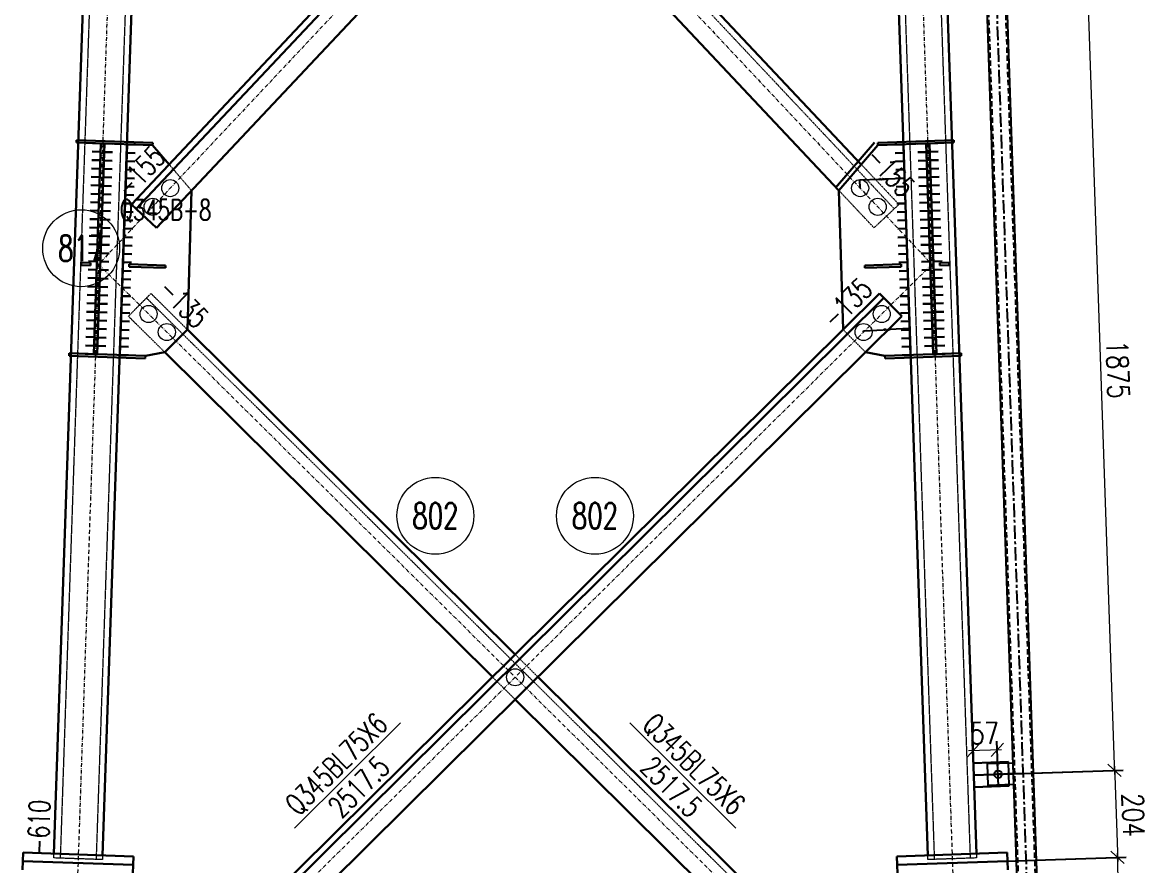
# Model space of a CAD drawing. Extents: x 4047 to 43290, y -150151 to -101862.
# Drawn here: x 14276 to 16923, y -115837 to -113864 of the extents above; entities that cross this region are included whole.
import ezdxf
from ezdxf.enums import TextEntityAlignment as Align

# ---------------------------------------------------------------- set-up
doc = ezdxf.new("R2010")
doc.units = 0
doc.header["$MEASUREMENT"] = 0
for name, pattern in [('CENTER', [50.8, 31.75, -6.35, 6.35, -6.35]), ('Dash', [2.75, 2, -0.75]), ('DashDot', [15.6, 9, -3, 0.6, -3]), ('DASHED', [19.05, 12.7, -6.35])]:
    doc.linetypes.add(name, pattern=pattern)
doc.layers.get('0').update_dxf_attribs({"linetype": 'CONTINUOUS', "lineweight": 25})
doc.layers.get('Defpoints').update_dxf_attribs({"linetype": 'CONTINUOUS'})
doc.styles.add('DimFont', font='simplex.shx', dxfattribs={"width": 0.8, "bigfont": 'gbhzfs.shx'})
doc.styles.get("Standard").update_dxf_attribs({"font": 'simplex.shx', "width": 0.7, "height": 3, "bigfont": 'gbhzfs.shx'})
doc.dimstyles.new('DHDxfDimStyleOpen30', dxfattribs={"dimtxt": 2.5, "dimasz": 2.5, "dimexe": 1.25, "dimexo": 0.625, "dimtad": 2, "dimtxsty": 'DimFont', "dimblk": 'OPEN30', "dimblk1": 'OPEN30', "dimblk2": 'OPEN30', "dimcen": 2.5, "dimadec": 0, "dimazin": 0, "dimtfac": 1, "dimtmove": 0, "dimatfit": 3, "dimldrblk": 'OPEN30', "dimfxl": 0, "dimarcsym": 0})
doc.dimstyles.new('ISO-25$0', dxfattribs={"dimtxt": 2, "dimasz": 1.5, "dimexe": 1.25, "dimexo": 0.625, "dimtad": 1, "dimdsep": 46, "dimtxsty": 'Standard', "dimcen": 2.5, "dimclrd": 150, "dimclre": 2, "dimclrt": 6, "dimadec": 0, "dimazin": 0, "dimtfac": 1, "dimtmove": 0, "dimatfit": 0, "dimfxl": 0, "dimarcsym": 0})

# ---------------------------------------------------------------- blocks, each defined once
blk = doc.blocks.new('M20X45S')
at = {"color": 3, "linetype": 'Continuous', "lineweight": 13}
blk.add_circle((0, 0), 1, dxfattribs=at)
blk = doc.blocks.new('T6355 [365-1875-1875-1875-365]')
at = {"color": 4, "linetype": 'DASHED'}
for p, q in [((0, 0), (0, -6365)), ((41, -6365), (41, 0))]:
    blk.add_line(p, q, dxfattribs=at)
at = {"color": 1, "linetype": 'CENTER'}
for p, q in [((20.5, -6360), (20.5, -5)), ((20.5, -5995), (-38.5, -5995))]:
    blk.add_line(p, q, dxfattribs=at)
at = {"color": 4}
for p, q in [((-3.5, -5970), (-63.5, -5970)), ((-63.5, -5970), (-63.5, -6020)), ((-3.5, -6020), (-63.5, -6020))]:
    blk.add_line(p, q, dxfattribs=at)
blk.add_lwpolyline([(44.5, -6360), (44.5, -5), (-3.5, -5), (-3.5, -6360)], close=True, dxfattribs=at)
blk.add_circle((-38.5, -5995), 8.75, dxfattribs=at)
blk = doc.blocks.new('_OBLIQUE')
at = {"color": 0, "linetype": 'ByBlock', "lineweight": -2}
blk.add_line((-0.5, -0.5), (0.5, 0.5), dxfattribs=at)
blk = doc.blocks.new('*D98')
at = {"color": 0, "linetype": 'Continuous', "lineweight": 0}
blk.add_line((16831.3, -115604.9), (16839, -115828.7), dxfattribs=at)
at = {"color": 0, "linetype": 'Continuous', "lineweight": -2}
for p, q in [((16522.2, -115625.5), (16851.7, -115614.2)), ((16529.2, -115829.4), (16858.7, -115818.1))]:
    blk.add_line(p, q, dxfattribs=at)
at = {"layer": 'Defpoints', "color": 0, "linetype": 'Continuous'}
for p in [(16502.2, -115626.2), (16838.7, -115818.7), (16509.2, -115830)]:
    blk.add_point(p, dxfattribs=at)
at = {"color": 0, "linetype": 'Continuous', "lineweight": 0, "xscale": 30, "yscale": 30, "zscale": 30}
for p, rotation in [((16831.7, -115614.9), 91.96410551816665), ((16838.7, -115818.7), 271.9641055181667)]:
    blk.add_blockref('_OBLIQUE', p, dxfattribs=dict(at, rotation=rotation))
at = {"color": 6, "linetype": 'Continuous', "insert": (16875.3, -115719.6), "char_height": 50, "attachment_point": 5, "rotation": 271.9641, "style": 'DimFont'}
blk.add_mtext('204', dxfattribs=at)
blk = doc.blocks.new('_OPEN30')
at = {"color": 0, "linetype": 'ByBlock', "lineweight": -2}
for p, q in [((-1, 0.268), (0, 0)), ((0, 0), (-1, -0.268)), ((0, 0), (-1, 0))]:
    blk.add_line(p, q, dxfattribs=at)
blk = doc.blocks.new('*D99')
at = {"color": 0, "linetype": 'Continuous', "lineweight": -2}
for p, q in [((16501.5, -115606.2), (16499.5, -115549)), ((16558.5, -115604.2), (16556.5, -115547))]:
    blk.add_line(p, q, dxfattribs=at)
at = {"color": 0, "linetype": 'Continuous', "lineweight": 0}
blk.add_line((16567.2, -115566.7), (16490.2, -115569.3), dxfattribs=at)
at = {"layer": 'Defpoints', "color": 0, "linetype": 'Continuous'}
for p in [(16500.2, -115569), (16502.2, -115626.2), (16559.1, -115624.2)]:
    blk.add_point(p, dxfattribs=at)
at = {"color": 0, "linetype": 'Continuous', "lineweight": 0, "xscale": 30, "yscale": 30, "zscale": 30}
for p, rotation in [((16500.2, -115569), 181.9641055181711), ((16557.2, -115567), 1.964105518171078)]:
    blk.add_blockref('_OBLIQUE', p, dxfattribs=dict(at, rotation=rotation))
at = {"color": 6, "linetype": 'Continuous', "insert": (16527.3, -115528), "char_height": 50, "attachment_point": 5, "rotation": 1.9641, "style": 'DimFont'}
blk.add_mtext('57', dxfattribs=at)
blk = doc.blocks.new('*D100')
at = {"color": 0, "linetype": 'Continuous', "lineweight": -2}
for p, q in [((16573.8, -113747.6), (16787.4, -113740.3)), ((16638.1, -115621.5), (16851.7, -115614.2))]:
    blk.add_line(p, q, dxfattribs=at)
at = {"color": 0, "linetype": 'Continuous', "lineweight": 0}
blk.add_line((16832, -115624.9), (16767.1, -113731), dxfattribs=at)
at = {"layer": 'Defpoints', "color": 0, "linetype": 'Continuous'}
for p in [(16553.8, -113748.3), (16767.4, -113741), (16618.1, -115622.2)]:
    blk.add_point(p, dxfattribs=at)
at = {"color": 0, "linetype": 'Continuous', "lineweight": 0, "xscale": 30, "yscale": 30, "zscale": 30}
for p, rotation in [((16767.4, -113741), 91.96410551816548), ((16831.7, -115614.9), 271.9641055181655)]:
    blk.add_blockref('_OBLIQUE', p, dxfattribs=dict(at, rotation=rotation))
at = {"color": 6, "linetype": 'Continuous', "insert": (16839.5, -114676.5), "char_height": 50, "attachment_point": 5, "rotation": 271.9641, "style": 'DimFont'}
blk.add_mtext('1875', dxfattribs=at)
blk = doc.blocks.new('*D103')
at = {"color": 0, "linetype": 'Continuous', "lineweight": -2}
for p, q in [((16551.6, -115828.6), (16858.7, -115818.1)), ((16570, -116364.3), (16877, -116353.7))]:
    blk.add_line(p, q, dxfattribs=at)
at = {"color": 0, "linetype": 'Continuous', "lineweight": 0}
blk.add_line((16857.4, -116364.4), (16838.3, -115808.7), dxfattribs=at)
at = {"layer": 'Defpoints', "color": 0, "linetype": 'Continuous'}
for p in [(16838.7, -115818.7), (16531.7, -115829.3), (16550, -116365)]:
    blk.add_point(p, dxfattribs=at)
at = {"color": 0, "linetype": 'Continuous', "lineweight": 0, "xscale": 30, "yscale": 30, "zscale": 30}
for p, rotation in [((16838.7, -115818.7), 91.96410551816642), ((16857.1, -116354.4), 271.9641055181664)]:
    blk.add_blockref('_OBLIQUE', p, dxfattribs=dict(at, rotation=rotation))
at = {"color": 6, "linetype": 'Continuous', "insert": (16887.8, -116085.2), "char_height": 50, "attachment_point": 5, "rotation": 271.9641, "style": 'DimFont'}
blk.add_mtext('536', dxfattribs=at)
blk = doc.blocks.new('*D155')
at = {"color": 2, "linetype": 'Continuous', "lineweight": -2}
for p, q in [((16236.3, -114251.9), (16235.7, -114232.6)), ((16340.9, -114248.3), (16340.2, -114229.1))]:
    blk.add_line(p, q, dxfattribs=at)
at = {"color": 150, "linetype": 'Continuous', "lineweight": -2}
for p, q in [((16235.8, -114232.8), (16281.3, -114231.3)), ((16340, -114229.3), (16294.6, -114230.8))]:
    blk.add_line(p, q, dxfattribs=at)
at = {"color": 150, "linetype": 'Continuous'}
for points in [[(16235.8, -114232.8), (16235.8, -114232.9), (16235.7, -114232.8)], [(16340, -114229.2), (16340, -114229.3), (16340.2, -114229.2)]]:
    blk.add_solid(points, dxfattribs=at)
at = {"layer": 'Defpoints', "color": 0, "linetype": 'Continuous'}
for p in [(16340.2, -114229.2), (16236.3, -114252), (16340.9, -114248.4)]:
    blk.add_point(p, dxfattribs=at)
at = {"color": 6, "linetype": 'Continuous', "insert": (16287.9, -114231), "char_height": 3, "attachment_point": 5}
blk.add_mtext('\\A1;104.5991', dxfattribs=at)
blk = doc.blocks.new('*D156')
at = {"color": 2, "linetype": 'Continuous', "lineweight": -2}
for p, q in [((16244.3, -114588.8), (16244.2, -114585.8)), ((16352.3, -114583.4), (16352.2, -114580.4))]:
    blk.add_line(p, q, dxfattribs=at)
at = {"color": 150, "linetype": 'Continuous', "lineweight": -2}
for p, q in [((16244.4, -114586), (16291.3, -114583.6)), ((16352, -114580.6), (16305.1, -114582.9))]:
    blk.add_line(p, q, dxfattribs=at)
at = {"color": 150, "linetype": 'Continuous'}
for points in [[(16244.4, -114585.9), (16244.4, -114586), (16244.2, -114586)], [(16352, -114580.6), (16352, -114580.6), (16352.2, -114580.6)]]:
    blk.add_solid(points, dxfattribs=at)
at = {"layer": 'Defpoints', "color": 0, "linetype": 'Continuous'}
for p in [(16244.3, -114588.9), (16352.2, -114580.6), (16352.3, -114583.5)]:
    blk.add_point(p, dxfattribs=at)
at = {"color": 6, "linetype": 'Continuous', "insert": (16298.2, -114583.3), "char_height": 3, "attachment_point": 5}
blk.add_mtext('\\A1;108.1365', dxfattribs=at)

msp = doc.modelspace()

# ---------------------------------------------------------------- linework, layer by layer
at = {"color": 1, "linetype": 'Dash', "lineweight": 20}
for p, q in [((14594.01286, -109126.14413), (14364.4375, -115820.56366)), ((14677.96351, -109129.0231), (14448.38815, -115823.44263)), ((16180.3035, -109129.0231), (16409.87886, -115823.44263)), ((16264.25415, -109126.14413), (16493.82951, -115820.56366)), ((14640.29485, -112517.81056), (16316.17897, -114300.41385)), ((14520.80217, -114149.50656), (14580.66633, -114151.55952)), ((16337.46485, -114149.50656), (16277.60069, -114151.55952)), ((14619.25517, -114196.43374), (14671.64108, -114257.50682)), ((16239.01185, -114196.43374), (16327.10766, -114290.13943)), ((16268.82131, -114344.93634), (16186.62594, -114257.50682)), ((16327.10766, -114290.13943), (16268.82131, -114344.93634)), ((14526.05359, -114429.93231), (14525.84795, -114435.92879)), ((14525.84795, -114435.92879), (14610.88752, -114438.84509)), ((14611.09316, -114432.84862), (14526.05359, -114429.93231)), ((14610.88752, -114438.84509), (14611.09316, -114432.84862)), ((16332.21343, -114429.93231), (16247.17386, -114432.84862)), ((16247.17386, -114432.84862), (16247.3795, -114438.84509)), ((16247.3795, -114438.84509), (16332.41907, -114435.92879)), ((16332.41907, -114435.92879), (16332.21343, -114429.93231)), ((14523.95729, -114551.78808), (14576.75958, -114498.52535)), ((14566.19912, -114509.1779), (16354.02142, -116281.54506)), ((14576.75958, -114498.52535), (14661.97994, -114583.00902)), ((14609.17765, -114636.27174), (14523.95729, -114551.78808)), ((16196.28707, -114583.00902), (16249.08936, -114636.27174)), ((14563.75411, -114644.71989), (14503.88995, -114642.66693)), ((16294.5129, -114644.71989), (16354.37706, -114642.66693)), ((15429.13351, -115343.53079), (15482.39824, -115396.33507)), ((15429.13351, -115449.13935), (15375.86877, -115396.33507)), ((14349.44632, -115820.04956), (14349.78905, -115810.05544)), ((14463.37934, -115823.95673), (14349.44632, -115820.04956)), ((14463.72207, -115813.9626), (14463.37934, -115823.95673)), ((16394.88768, -115823.95673), (16394.54494, -115813.9626)), ((16508.8207, -115820.04956), (16394.88768, -115823.95673)), ((16508.47797, -115810.05544), (16508.8207, -115820.04956))]:
    msp.add_line(p, q, dxfattribs=at)
at = {"color": 2, "linetype": 'DashDot', "lineweight": 15}
for p, q in [((14635.98819, -109127.58361), (14385.50606, -116431.64477)), ((16222.27883, -109127.58361), (16472.76096, -116431.64477)), ((16335.50606, -112429.29059), (14454.13351, -114430.46768)), ((14522.76096, -112429.29059), (16404.13351, -114430.46768)), ((16404.13351, -114430.46768), (14385.50606, -116431.64477)), ((14454.13351, -114430.46768), (16472.76096, -116431.64477))]:
    msp.add_line(p, q, dxfattribs=at)
at = {"color": 7, "linetype": 'Continuous', "lineweight": 30}
for p, q in [((16217.97217, -112517.81056), (14542.08805, -114300.41385)), ((14459.77101, -114147.41359), (14439.78278, -114146.72812)), ((14467.76631, -114147.68777), (14487.75454, -114148.37324)), ((14520.80217, -114149.50656), (14540.79042, -114150.19203)), ((16337.46485, -114149.50656), (16317.4766, -114150.19203)), ((16390.50071, -114147.68777), (16370.51247, -114148.37324)), ((16398.496, -114147.41359), (16418.48424, -114146.72812)), ((14459.09452, -114167.14), (14439.10629, -114166.45453)), ((14467.08982, -114167.41419), (14487.07805, -114168.09966)), ((14520.12568, -114169.23298), (14540.11393, -114169.91844)), ((16338.14134, -114169.23298), (16318.15309, -114169.91844)), ((16391.1772, -114167.41419), (16371.18896, -114168.09966)), ((16399.17249, -114167.14), (16419.16073, -114166.45453)), ((14457.74155, -114206.59283), (14437.75331, -114205.90736)), ((14458.41804, -114186.86642), (14438.4298, -114186.18095)), ((14466.41333, -114187.1406), (14486.40157, -114187.82607)), ((14519.44919, -114188.95939), (14539.43744, -114189.64486)), ((16338.81783, -114188.95939), (16318.82958, -114189.64486)), ((16391.85369, -114187.1406), (16371.86545, -114187.82607)), ((16399.84898, -114186.86642), (16419.83722, -114186.18095)), ((16400.52547, -114206.59283), (16420.51371, -114205.90736)), ((14457.06506, -114226.31925), (14437.07682, -114225.63378)), ((14465.06035, -114226.59343), (14485.04859, -114227.2789)), ((14465.73684, -114206.86702), (14485.72508, -114207.55249)), ((14518.09621, -114228.41222), (14538.08446, -114229.09769)), ((14518.7727, -114208.68581), (14538.76095, -114209.37127)), ((16339.49431, -114208.68581), (16319.50606, -114209.37127)), ((16340.1708, -114228.41222), (16320.18255, -114229.09769)), ((16392.53017, -114206.86702), (16372.54194, -114207.55249)), ((16393.20666, -114226.59343), (16373.21843, -114227.2789)), ((16401.20196, -114226.31925), (16421.19019, -114225.63378)), ((14456.38857, -114246.04566), (14436.40033, -114245.36019)), ((14464.38386, -114246.31985), (14484.3721, -114247.00532)), ((14517.41972, -114248.13864), (14537.40797, -114248.8241)), ((16340.84729, -114248.13864), (16320.85904, -114248.8241)), ((16393.88315, -114246.31985), (16373.89492, -114247.00532)), ((16401.87845, -114246.04566), (16421.86668, -114245.36019)), ((14455.03559, -114285.49849), (14435.04736, -114284.81302)), ((14455.71208, -114265.77208), (14435.72384, -114265.08661)), ((14463.03089, -114285.77268), (14483.01912, -114286.45815)), ((14463.70738, -114266.04626), (14483.69561, -114266.73173)), ((14516.74324, -114267.86505), (14536.73149, -114268.55052)), ((16341.52378, -114267.86505), (16321.53553, -114268.55052)), ((16394.55964, -114266.04626), (16374.5714, -114266.73173)), ((16395.23613, -114285.77268), (16375.24789, -114286.45815)), ((16402.55494, -114265.77208), (16422.54317, -114265.08661)), ((16403.23142, -114285.49849), (16423.21966, -114284.81302)), ((14454.3591, -114305.22491), (14434.37087, -114304.53944)), ((14462.3544, -114305.49909), (14482.34263, -114306.18456)), ((14515.39026, -114307.31788), (14535.37851, -114308.00335)), ((14516.06675, -114287.59147), (14536.055, -114288.27693)), ((16342.20027, -114287.59147), (16322.21202, -114288.27693)), ((16342.87676, -114307.31788), (16322.88851, -114308.00335)), ((16395.91262, -114305.49909), (16375.92438, -114306.18456)), ((16403.90791, -114305.22491), (16423.89615, -114304.53944)), ((14453.68262, -114324.95132), (14433.69438, -114324.26585)), ((14461.67791, -114325.22551), (14481.66615, -114325.91098)), ((14514.71377, -114327.0443), (14534.70202, -114327.72976)), ((16343.55325, -114327.0443), (16323.565, -114327.72976)), ((16396.58911, -114325.22551), (16376.60087, -114325.91098)), ((16404.5844, -114324.95132), (16424.57264, -114324.26585)), ((14452.32964, -114364.40415), (14432.3414, -114363.71868)), ((14453.00613, -114344.67774), (14433.01789, -114343.99227)), ((14460.32493, -114364.67834), (14480.31317, -114365.36381)), ((14461.00142, -114344.95192), (14480.98966, -114345.63739)), ((14514.03728, -114346.77071), (14534.02553, -114347.45618)), ((16344.22973, -114346.77071), (16324.24149, -114347.45618)), ((16397.2656, -114344.95192), (16377.27736, -114345.63739)), ((16397.94208, -114364.67834), (16377.95385, -114365.36381)), ((16405.26089, -114344.67774), (16425.24913, -114343.99227)), ((16405.93738, -114364.40415), (16425.92561, -114363.71868)), ((14451.65315, -114384.13057), (14431.66491, -114383.4451)), ((14459.64844, -114384.40475), (14479.63668, -114385.09022)), ((14512.6843, -114386.22354), (14532.67255, -114386.90901)), ((14513.36079, -114366.49713), (14533.34904, -114367.18259)), ((16344.90622, -114366.49713), (16324.91797, -114367.18259)), ((16345.58271, -114386.22354), (16325.59446, -114386.90901)), ((16398.61857, -114384.40475), (16378.63034, -114385.09022)), ((16406.61387, -114384.13057), (16426.6021, -114383.4451)), ((14450.97666, -114403.85698), (14430.98842, -114403.17151)), ((14458.97195, -114404.13117), (14478.96019, -114404.81663)), ((14512.00782, -114405.94996), (14531.99607, -114406.63542)), ((16346.2592, -114405.94996), (16326.27095, -114406.63542)), ((16399.29506, -114404.13117), (16379.30683, -114404.81663)), ((16407.29036, -114403.85698), (16427.27859, -114403.17151)), ((14449.62368, -114443.30981), (14429.63545, -114442.62434)), ((14450.30017, -114423.5834), (14430.31194, -114422.89793)), ((14457.61898, -114443.584), (14477.60721, -114444.26946)), ((14458.29547, -114423.85758), (14478.2837, -114424.54305)), ((14511.33133, -114425.67637), (14531.31958, -114426.36184)), ((16346.93569, -114425.67637), (16326.94744, -114426.36184)), ((16399.97155, -114423.85758), (16379.98331, -114424.54305)), ((16400.64804, -114443.584), (16380.6598, -114444.26946)), ((16407.96684, -114423.5834), (16427.95508, -114422.89793)), ((16408.64333, -114443.30981), (16428.63157, -114442.62434)), ((14448.94719, -114463.03623), (14428.95896, -114462.35076)), ((14456.94249, -114463.31041), (14476.93073, -114463.99588)), ((14509.97835, -114465.1292), (14529.9666, -114465.81467)), ((14510.65484, -114445.40278), (14530.64309, -114446.08825)), ((16347.61218, -114445.40278), (16327.62393, -114446.08825)), ((16348.28867, -114465.1292), (16328.30042, -114465.81467)), ((16401.32453, -114463.31041), (16381.33629, -114463.99588)), ((16409.31982, -114463.03623), (16429.30806, -114462.35076)), ((14448.27071, -114482.76264), (14428.28247, -114482.07717)), ((14456.266, -114483.03683), (14476.25424, -114483.72229)), ((14509.30186, -114484.85561), (14529.29011, -114485.54108)), ((16348.96516, -114484.85561), (16328.97691, -114485.54108)), ((16402.00102, -114483.03683), (16382.01278, -114483.72229)), ((16409.99631, -114482.76264), (16429.98455, -114482.07717)), ((14446.91773, -114522.21547), (14426.92949, -114521.53)), ((14447.59422, -114502.48906), (14427.60598, -114501.80359)), ((14454.91302, -114522.48966), (14474.90126, -114523.17512)), ((14455.58951, -114502.76324), (14475.57775, -114503.44871)), ((16292.0679, -114509.1779), (14504.2456, -116281.54506)), ((14508.62537, -114504.58203), (14528.61362, -114505.2675)), ((16349.64164, -114504.58203), (16329.65339, -114505.2675)), ((16402.6775, -114502.76324), (16382.68927, -114503.44871)), ((16403.35399, -114522.48966), (16383.36576, -114523.17512)), ((16410.6728, -114502.48906), (16430.66103, -114501.80359)), ((16411.34929, -114522.21547), (16431.33752, -114521.53)), ((14446.24124, -114541.94188), (14426.253, -114541.25642)), ((14454.23653, -114542.21607), (14474.22477, -114542.90154)), ((14507.27239, -114544.03486), (14527.26064, -114544.72033)), ((14507.94888, -114524.30844), (14527.93713, -114524.99391)), ((16350.31813, -114524.30844), (16330.32988, -114524.99391)), ((16350.99462, -114544.03486), (16331.00637, -114544.72033)), ((16404.03048, -114542.21607), (16384.04225, -114542.90154)), ((16412.02578, -114541.94188), (16432.01401, -114541.25642)), ((14445.56475, -114561.6683), (14425.57652, -114560.98283)), ((14453.56005, -114561.94249), (14473.54828, -114562.62795)), ((14506.59591, -114563.76127), (14526.58416, -114564.44674)), ((16351.67111, -114563.76127), (16331.68286, -114564.44674)), ((16404.70697, -114561.94249), (16384.71873, -114562.62795)), ((16412.70226, -114561.6683), (16432.6905, -114560.98283)), ((14444.21177, -114601.12113), (14424.22354, -114600.43566)), ((14444.88826, -114581.39471), (14424.90003, -114580.70925)), ((14452.20707, -114601.39532), (14472.1953, -114602.08078)), ((14452.88356, -114581.6689), (14472.87179, -114582.35437)), ((14505.24293, -114603.2141), (14525.23118, -114603.89957)), ((14505.91942, -114583.48769), (14525.90767, -114584.17316)), ((16352.3476, -114583.48769), (16332.35935, -114584.17316)), ((16353.02409, -114603.2141), (16333.03584, -114603.89957)), ((16405.38346, -114581.6689), (16385.39522, -114582.35437)), ((16406.05995, -114601.39532), (16386.07171, -114602.08078)), ((16413.37875, -114581.39471), (16433.36699, -114580.70925)), ((16414.05524, -114601.12113), (16434.04348, -114600.43566)), ((14443.53529, -114620.84754), (14423.54705, -114620.16208)), ((14451.53058, -114621.12173), (14471.51882, -114621.8072)), ((14504.56644, -114622.94052), (14524.55469, -114623.62599)), ((16353.70058, -114622.94052), (16333.71233, -114623.62599)), ((16406.73644, -114621.12173), (16386.7482, -114621.8072)), ((16414.73173, -114620.84754), (16434.71997, -114620.16208)), ((14442.8588, -114640.57396), (14422.87056, -114639.88849)), ((14450.85409, -114640.84815), (14470.84233, -114641.53361)), ((14503.88995, -114642.66693), (14523.8782, -114643.3524)), ((16354.37706, -114642.66693), (16334.38881, -114643.3524)), ((16407.41292, -114640.84815), (16387.42469, -114641.53361)), ((16415.40822, -114640.57396), (16435.39646, -114639.88849))]:
    msp.add_line(p, q, dxfattribs=at)
at = {"color": 7, "linetype": 'Continuous', "lineweight": 13}
for p, q in [((15161.10332, -115503.63539), (14912.54392, -115750.04608)), ((15697.1637, -115503.63539), (15945.7231, -115750.04608))]:
    msp.add_line(p, q, dxfattribs=at)
at = {"color": 3, "linetype": 'Continuous'}
for p, q in [((16560.09783, -115652.1935), (16558.17852, -115596.2264)), ((16585.08314, -115651.33667), (16583.16383, -115595.36957))]:
    msp.add_line(p, q, dxfattribs=at)
at = {"color": 7, "linetype": 'Continuous', "lineweight": 30}
for points in [[(14349.78905, -115810.05544), (14579.02167, -109125.63003)], [(16279.24534, -109125.63003), (16508.47797, -115810.05544)], [(14692.9547, -109129.5372), (14463.72207, -115813.9626)], [(16394.54494, -115813.9626), (16165.31232, -109129.5372)], [(16207.04348, -112507.53614), (14531.15936, -114290.13943)], [(14589.4457, -114344.93634), (16265.32982, -112562.33305)], [(15484.03487, -113393.38034), (16239.01185, -114196.43374)], [(16186.62594, -114257.50682), (15429.13351, -113451.77778)], [(14402.35351, -114145.44454), (14402.55915, -114139.44806)], [(14580.66633, -114151.55952), (14402.35351, -114145.44454)], [(14402.55915, -114139.44806), (14580.87197, -114145.56304)], [(14442.8588, -114640.57396), (14459.77101, -114147.41359)], [(14467.76631, -114147.68777), (14450.85409, -114640.84815)], [(14459.77101, -114147.41359), (14467.76631, -114147.68777)], [(14503.88995, -114642.66693), (14520.80217, -114149.50656)], [(14580.87197, -114145.56304), (14580.66633, -114151.55952)], [(14580.66633, -114151.55952), (14580.76692, -114151.56296)], [(14580.76692, -114151.56296), (14619.25517, -114196.43374)], [(16269.90984, -114145.05236), (16179.03568, -114250.99622)], [(16277.5001, -114151.56296), (16186.62594, -114257.50682)], [(16277.39505, -114145.56304), (16455.70787, -114139.44806)], [(16277.60069, -114151.55952), (16277.39505, -114145.56304)], [(16277.60069, -114151.55952), (16277.5001, -114151.56296)], [(16455.91351, -114145.44454), (16277.60069, -114151.55952)], [(16354.37706, -114642.66693), (16337.46485, -114149.50656)], [(16390.50071, -114147.68777), (16398.496, -114147.41359)], [(16407.41292, -114640.84815), (16390.50071, -114147.68777)], [(16398.496, -114147.41359), (16415.40822, -114640.57396)], [(16455.70787, -114139.44806), (16455.91351, -114145.44454)], [(14671.64108, -114257.50682), (14661.97994, -114583.00902)], [(16186.62594, -114257.50682), (16196.28707, -114583.00902)], [(14531.15936, -114290.13943), (14589.4457, -114344.93634)], [(14413.90758, -114426.08643), (14413.70194, -114432.0829)], [(14413.70194, -114432.0829), (14435.28397, -114432.82303)], [(14435.48961, -114426.82655), (14413.90758, -114426.08643)], [(14435.28397, -114432.82303), (14435.48961, -114426.82655)], [(14525.84795, -114435.92879), (14526.05359, -114429.93231)], [(14610.88752, -114438.84509), (14525.84795, -114435.92879)], [(14526.05359, -114429.93231), (14611.09316, -114432.84862)], [(14611.09316, -114432.84862), (14610.88752, -114438.84509)], [(16332.21343, -114429.93231), (16247.17386, -114432.84862)], [(16247.17386, -114432.84862), (16247.3795, -114438.84509)], [(16247.3795, -114438.84509), (16332.41907, -114435.92879)], [(16332.41907, -114435.92879), (16332.21343, -114429.93231)], [(16444.35944, -114426.08643), (16422.7774, -114426.82655)], [(16422.7774, -114426.82655), (16422.98304, -114432.82303)], [(16422.98304, -114432.82303), (16444.56508, -114432.0829)], [(16444.56508, -114432.0829), (16444.35944, -114426.08643)], [(16281.50744, -114498.52535), (14493.68514, -116270.89252)], [(16334.30973, -114551.78808), (16281.50744, -114498.52535)], [(14546.48743, -116324.15524), (16334.30973, -114551.78808)], [(14661.97994, -114583.00902), (14609.17765, -114636.27174)], [(14661.97994, -114583.00902), (15429.13351, -115343.53079)], [(14385.23565, -114644.60138), (14385.44129, -114638.60491)], [(14563.54847, -114650.71636), (14385.23565, -114644.60138)], [(14385.44129, -114638.60491), (14563.75411, -114644.71989)], [(14450.85409, -114640.84815), (14442.8588, -114640.57396)], [(14563.75411, -114644.71989), (14563.54847, -114650.71636)], [(14563.8547, -114644.72334), (14563.75411, -114644.71989)], [(14609.17765, -114636.27174), (14563.8547, -114644.72334)], [(15375.86877, -115396.33507), (14609.17765, -114636.27174)], [(16249.08936, -114636.27174), (16294.41231, -114644.72334)], [(16294.41231, -114644.72334), (16294.5129, -114644.71989)], [(16294.5129, -114644.71989), (16472.82572, -114638.60491)], [(16294.71854, -114650.71636), (16294.5129, -114644.71989)], [(16473.03136, -114644.60138), (16294.71854, -114650.71636)], [(16415.40822, -114640.57396), (16407.41292, -114640.84815)], [(16472.82572, -114638.60491), (16473.03136, -114644.60138)], [(15482.39824, -115396.33507), (16279.36151, -116186.40885)], [(16226.55922, -116239.67158), (15429.13351, -115449.13935)], [(16501.21201, -115598.17999), (16583.16383, -115595.36957)], [(16502.17166, -115626.16354), (16594.11761, -115623.01038)], [(16503.13132, -115654.14709), (16585.08314, -115651.33667)], [(14277.83135, -115807.58775), (14277.14588, -115827.576)], [(14535.67977, -115816.43029), (14277.83135, -115807.58775)], [(14534.99431, -115836.41854), (14535.67977, -115816.43029)], [(16580.43567, -115807.58775), (16322.58724, -115816.43029)], [(16322.58724, -115816.43029), (16323.27271, -115836.41854)], [(16581.12113, -115827.576), (16580.43567, -115807.58775)], [(14277.14588, -115827.576), (14276.46041, -115847.56425)], [(14534.99431, -115836.41854), (14277.14588, -115827.576)], [(14277.14588, -115827.576), (14534.99431, -115836.41854)], [(14534.30884, -115856.40679), (14534.99431, -115836.41854)], [(16581.12113, -115827.576), (16323.27271, -115836.41854)], [(16323.27271, -115836.41854), (16581.12113, -115827.576)], [(16323.27271, -115836.41854), (16323.95818, -115856.40679)], [(16581.8066, -115847.56425), (16581.12113, -115827.576)]]:
    msp.add_lwpolyline(points, dxfattribs=at)
at = {"color": 7, "linetype": 'Continuous', "lineweight": 13}
for centre in [(14413.40422, -114392.69368), (15242.39937, -115019.00761), (15615.86765, -115019.00761)]:
    msp.add_circle(centre, 90, dxfattribs=at)

# ---------------------------------------------------------------- block references
at = {"rotation": 1.96410551816554}
msp.add_blockref('T6355 [365-1875-1875-1875-365]', (16392.14655, -109631.41252), dxfattribs=at)
at = {"color": 3, "linetype": 'Continuous', "lineweight": 13, "xscale": 20, "yscale": 20, "zscale": 20}
for p in [(14621.94906, -114251.96575), (16236.31796, -114251.96575), (14580.85137, -114295.68051), (16277.41564, -114295.68051), (14571.31151, -114546.63272), (16286.95551, -114546.63272), (14613.92169, -114588.87455), (16244.34532, -114588.87455), (15429.13351, -115397.03913)]:
    msp.add_blockref('M20X45S', p, dxfattribs=at)

# ---------------------------------------------------------------- texts
at = {"color": 7, "linetype": 'Continuous', "lineweight": 13, "width": 0.7}
for s, rotation, p in [('-155', 46.76742541, (14551.78493, -114213.45282)), ('-155', 313.23257459, (16306.48208, -114213.45282)), ('-135', 44.75127497, (16205.39441, -114521.17613)), ('-135', 315.24872503, (14652.8726, -114521.17613)), ('Q345BL75X6', 44.75127497, (15010.42247, -115600.20937)), ('Q345BL75X6', 315.24872503, (15847.84454, -115600.20937)), ('2517.5', 44.75127497, (15063.22476, -115653.4721)), ('2517.5', 315.24872503, (15795.04225, -115653.4721)), ('-610', 88.03589448, (14314.36748, -115748.80543))]:
    msp.add_text(s, height=50, rotation=rotation, dxfattribs=at).set_placement(p, align=Align.MIDDLE_CENTER)
msp.add_text('Q345B-8', height=48, dxfattribs=at).set_placement((14503.40422, -114302.69368), align=Align.MIDDLE_LEFT)
for s, p in [('817', (14413.40422, -114392.69368)), ('802', (15242.39937, -115019.00761)), ('802', (15615.86765, -115019.00761))]:
    msp.add_text(s, height=60, dxfattribs=at).set_placement(p, align=Align.MIDDLE_CENTER)

# ---------------------------------------------------------------- dimensions: what is measured, and where the dimension line sits
at = {"color": 3, "linetype": 'Continuous'}
for p1, p2, distance, dimstyle, override, picture, middle in [((16618.10351, -115622.18782), (16553.8409, -113748.28939), -213.71144, 'DHDxfDimStyleOpen30', {"dimtxt": 50, "dimasz": 30, "dimexe": 20, "dimexo": 20, "dimgap": 15, "dimdec": 0, "dimblk1": 'OBLIQUE', "dimblk2": 'OBLIQUE', "dimsah": 1, "dimdle": 10, "dimclrt": 6, "dimlwd": 0}, '*D100', (16839.53458, -114676.54306)), ((16236.31796, -114251.96575), (16340.8556, -114248.38078), 19.14784, 'ISO-25$0', {"dimtxt": 0.18, "dimasz": 0.18, "dimexe": 0.18, "dimexo": 0.0625, "dimgap": 0.09, "dimtad": 0, "dimtih": 1, "dimtoh": 1, "dimdec": 4, "dimzin": 0, "dimcen": 0.09, "dimtdec": 4, "dimtofl": 0, "dimtolj": 1, "dimtzin": 0}, '*D155', (16287.93051, -114231.03668)), ((16244.34532, -114588.87455), (16352.3476, -114583.48769), 2.89799, 'ISO-25$0', {"dimtxt": 0.18, "dimasz": 0.18, "dimexe": 0.18, "dimexo": 0.0625, "dimgap": 0.09, "dimtad": 0, "dimtih": 1, "dimtoh": 1, "dimdec": 4, "dimzin": 0, "dimcen": 0.09, "dimtdec": 4, "dimtofl": 0, "dimtolj": 1, "dimtzin": 0}, '*D156', (16298.2021, -114583.28673)), ((16550.02076, -116364.95763), (16531.65022, -115829.27253), -307.21144, 'DHDxfDimStyleOpen30', {"dimtxt": 50, "dimasz": 30, "dimexe": 20, "dimexo": 20, "dimgap": 15, "dimdec": 0, "dimblk1": 'OBLIQUE', "dimblk2": 'OBLIQUE', "dimsah": 1, "dimdle": 10, "dimclrt": 6, "dimlwd": 0}, '*D103', (16887.84293, -116085.21497))]:
    dim = msp.add_aligned_dim(p1=p1, p2=p2, distance=distance, dimstyle=dimstyle, override=override, dxfattribs=at)
    dim.commit()
    dim.dimension.update_dxf_attribs({"geometry": picture, "text_midpoint": middle})
for base, p1, p2, angle, picture, middle in [((16500.21089, -115568.98728), (16559.13817, -115624.20995), (16502.17166, -115626.16354), 181.96410552, '*D99', (16528.69414, -115568.01049)), ((16838.68116, -115818.74335), (16502.17166, -115626.16354), (16509.16343, -115830.04369), 271.96410552, '*D98', (16835.32791, -115720.96234))]:
    dim = msp.add_linear_dim(base=base, p1=p1, p2=p2, angle=angle, dimstyle='DHDxfDimStyleOpen30', override={"dimtxt": 50, "dimasz": 30, "dimexe": 20, "dimexo": 20, "dimgap": 15, "dimdec": 0, "dimblk1": 'OBLIQUE', "dimblk2": 'OBLIQUE', "dimsah": 1, "dimdle": 10, "dimclrt": 6, "dimlwd": 0}, dxfattribs=at)
    dim.commit()
    dim.dimension.update_dxf_attribs({"geometry": picture, "text_midpoint": middle, "dimtype": 161})

doc.saveas('drawing.dxf')
